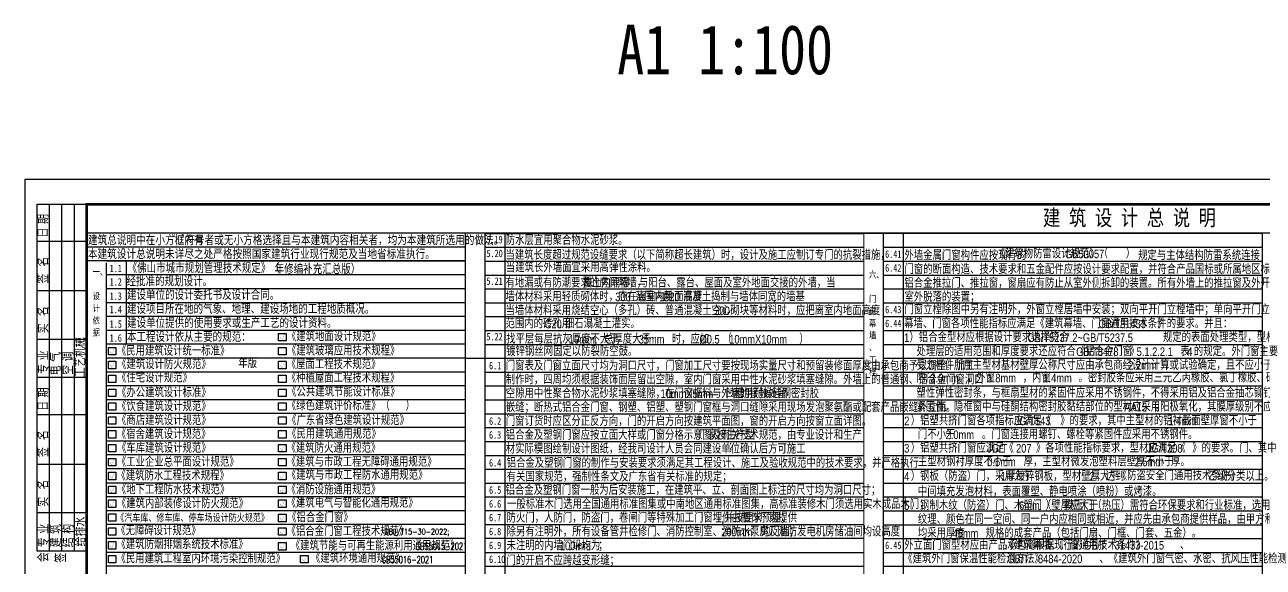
# Model space of a CAD drawing. Extents: x -446699 to 757189, y -606167 to -103070.
# Drawn here: x -446699 to -396736, y -368134 to -346233 of the extents above; entities that cross this region are included whole.
import ezdxf
from ezdxf.enums import TextEntityAlignment as Align

# ---------------------------------------------------------------- set-up
doc = ezdxf.new("R2010")
doc.units = 0
doc.header["$LTSCALE"] = 1000
doc.header["$MEASUREMENT"] = 0
doc.linetypes.add('CONTINOUS', pattern=[0])
for name, color, linetype in [('14', 14, 'Continuous'), ('DOTE', 1, 'Continuous'), ('PUB_DIM', 3, 'Continuous'), ('PUB_TEXT', 7, 'Continuous'), ('PUB_TITLE', 4, 'Continuous'), ('text', 7, 'Continuous'), ('可选项', 6, 'Continuous'), ('辅助线', 8, 'CONTINOUS')]:
    doc.layers.add(name, color=color, linetype=linetype)
doc.styles.add('-黑体', font='', dxfattribs={"width": 0.8})
doc.styles.add('_HZTXT', font='txt.shx', dxfattribs={"width": 0.8, "bigfont": 'HZTXT.shx'})
doc.styles.add('HZTXT', font='romane.shx', dxfattribs={"width": 0.7, "bigfont": 'hztxt.shx'})
doc.styles.add('天正', font='simplex8.shx', dxfattribs={"width": 0.8, "bigfont": 'hztxt.shx'})
doc.styles.get('-黑体').set_extended_font_data('SimHei')

# ---------------------------------------------------------------- blocks, each defined once
blk = doc.blocks.new('*U57')
at = {"layer": '可选项'}
blk.add_lwpolyline([(436722, 3080), (437022, 3080), (437022, 2780), (436722, 2780)], close=True, dxfattribs=at)
blk = doc.blocks.new('*U58')
at = {"layer": '可选项'}
blk.add_lwpolyline([(436722, 3080), (437022, 3080), (437022, 2780), (436722, 2780)], close=True, dxfattribs=at)
at = {"layer": '可选项', "const_width": 6}
blk.add_lwpolyline([(436774, 2858), (436801, 2921), (436854, 2807), (436956, 3063)], dxfattribs=at)
blk = doc.blocks.new('A$Cab9302f2')
at = {"layer": '14', "color": 14}
for p, q in [((0, 460), (0, 14460)), ((0, 14460), (2000, 14460)), ((500, 460), (500, 14460)), ((1000, 460), (1000, 14460)), ((1500, 460), (1500, 14460)), ((2000, 460), (2000, 14460)), ((2000, 12960), (0, 12960)), ((2000, 10960), (0, 10960)), ((2000, 9004), (0, 9004)), ((2000, 7460), (0, 7460)), ((2000, 5960), (0, 5960)), ((2000, 3960), (0, 3960)), ((2000, 2004), (0, 2004)), ((2000, 460), (0, 460))]:
    blk.add_line(p, q, dxfattribs=at)
at = {"layer": '14', "color": 14, "style": 'HZTXT', "width": 0.85}
for s, p in [('日 期', (462, 13120)), ('签  名', (466, 11253)), ('实  名', (466, 9253)), ('工艺机械', (1953, 7485)), ('专 业', (472, 7612)), ('电 气', (957, 7554)), ('空 调', (1460, 7572)), ('日 期', (462, 6120)), ('签  名', (466, 4253)), ('实  名', (466, 2253)), ('建 筑', (967, 606)), ('给排水', (1970, 644)), ('专 业', (480, 612)), ('结 构', (1470, 611)), ('会', (470, 11)), ('签', (1174, -13))]:
    blk.add_text(s, height=450, rotation=90, dxfattribs=at).set_placement(p)
blk = doc.blocks.new('$titleblk$00000206')
at = {"layer": '14', "color": 14}
for p, q in [((-140, 20), (0, 20)), ((-140, 0), (-140, 20)), ((-124.56, 0), (-124.56, 20)), ((-105, 0), (-105, 20)), ((-85, 0), (-85, 20)), ((-70, 0), (-70, 20)), ((-54.56, 0), (-54.56, 20)), ((-35, 0), (-35, 20)), ((-15, 0), (-15, 20)), ((0, 20), (0, 0)), ((-140, 15), (0, 15)), ((-140, 10), (0, 10)), ((-140, 5), (0, 5)), ((-140, 0), (0, 0))]:
    blk.add_line(p, q, dxfattribs=at)
at = {"layer": '14', "color": 14, "style": 'HZTXT', "width": 0.85}
for s, p in [('会', (-144.49, 15.3)), ('专 业', (-138.47, 15.2)), ('实  名', (-122.07, 15.34)), ('签  名', (-102.07, 15.34)), ('日 期', (-83.4, 15.38)), ('专 业', (-68.48, 15.28)), ('实  名', (-52.07, 15.34)), ('签  名', (-32.07, 15.34)), ('日 期', (-13.4, 15.38)), ('建 筑', (-138.53, 10.33)), ('电 气', (-69.06, 10.43)), ('签', (-144.73, 8.26)), ('结 构', (-138.49, 5.3)), ('空 调', (-68.88, 5.4)), ('给排水', (-138.16, 0.3)), ('工艺机械', (-69.75, 0.47))]:
    blk.add_text(s, height=4.5, dxfattribs=at).set_placement(p)

msp = doc.modelspace()

# ---------------------------------------------------------------- linework, layer by layer
msp.add_lwpolyline([(-363599.4, -353480.6), (-444199.4, -353480.6), (-444199.4, -410880.6), (-363599.4, -410880.6)], close=True)
at = {"layer": 'PUB_TITLE'}
msp.add_lwpolyline([(-446699.4, -411880.6), (-362599.4, -411880.6), (-362599.4, -352480.6), (-446699.4, -352480.6)], close=True, dxfattribs=at)
msp.add_lwpolyline([(-446699.4, -411880.6), (-362599.4, -411880.6), (-362599.4, -352480.6), (-446699.4, -352480.6)], close=True, dxfattribs=at)
at = {"layer": 'PUB_TITLE', "const_width": 100}
msp.add_lwpolyline([(-444199.4, -410880.6), (-363599.4, -410880.6), (-363599.4, -353480.6), (-444199.4, -353480.6)], close=True, dxfattribs=at)
msp.add_lwpolyline([(-444199.4, -410880.6), (-363599.4, -410880.6), (-363599.4, -353480.6), (-444199.4, -353480.6)], close=True, dxfattribs=at)
at = {"layer": 'text', "const_width": 13.5}
msp.add_lwpolyline([(-440559.8, -355034.3), (-440461.9, -355118.3), (-440308.2, -354915.1)], dxfattribs=at)
at = {"layer": '可选项'}
for points in [[(-436456.8, -358699.2), (-436156.8, -358699.2), (-436156.8, -358999.2), (-436456.8, -358999.2)], [(-443320.6, -359259.2), (-443020.6, -359259.2), (-443020.6, -359559.2), (-443320.6, -359559.2)], [(-436456.8, -359259.2), (-436156.8, -359259.2), (-436156.8, -359559.2), (-436456.8, -359559.2)], [(-443320.6, -359819.2), (-443020.6, -359819.2), (-443020.6, -360119.2), (-443320.6, -360119.2)], [(-436456.8, -359819.2), (-436156.8, -359819.2), (-436156.8, -360119.2), (-436456.8, -360119.2)], [(-436456.8, -362619.2), (-436156.8, -362619.2), (-436156.8, -362919.2), (-436456.8, -362919.2)], [(-443327.7, -364299.2), (-443027.7, -364299.2), (-443027.7, -364599.2), (-443327.7, -364599.2)], [(-436456.8, -364299.2), (-436156.8, -364299.2), (-436156.8, -364599.2), (-436456.8, -364599.2)], [(-443327.7, -364859.2), (-443027.7, -364859.2), (-443027.7, -365159.2), (-443327.7, -365159.2)], [(-443327.7, -365979.2), (-443027.7, -365979.2), (-443027.7, -366279.2), (-443327.7, -366279.2)], [(-436456.8, -365997), (-436156.8, -365997), (-436156.8, -366297), (-436456.8, -366297)], [(-436456.8, -366540.6), (-436156.8, -366540.6), (-436156.8, -366840.6), (-436456.8, -366840.6)], [(-443327.7, -367099.2), (-443027.7, -367099.2), (-443027.7, -367399.2), (-443327.7, -367399.2)], [(-436456.8, -367138.6), (-436156.8, -367138.6), (-436156.8, -367438.6), (-436456.8, -367438.6)]]:
    msp.add_lwpolyline(points, close=True, dxfattribs=at)
at = {"layer": '可选项', "const_width": 6}
for points in [[(-436404.6, -358921.2), (-436377.1, -358857.7), (-436324.4, -358972.6), (-436222.8, -358716.2)], [(-443268.5, -359481.2), (-443241, -359417.7), (-443188.3, -359532.6), (-443086.6, -359276.2)], [(-443268.5, -360041.2), (-443241, -359977.7), (-443188.3, -360092.6), (-443086.6, -359836.2)], [(-436404.6, -360041.2), (-436377.1, -359977.7), (-436324.4, -360092.6), (-436222.8, -359836.2)], [(-443275.5, -363961.2), (-443248.1, -363897.7), (-443195.4, -364012.6), (-443093.7, -363756.2)], [(-443275.5, -364521.2), (-443248.1, -364457.7), (-443195.4, -364572.6), (-443093.7, -364316.2)], [(-436404.6, -364521.2), (-436377.1, -364457.7), (-436324.4, -364572.6), (-436222.8, -364316.2)], [(-443275.5, -365081.2), (-443248.1, -365017.7), (-443195.4, -365132.6), (-443093.7, -364876.2)], [(-436404.6, -366219), (-436377.1, -366155.5), (-436324.4, -366270.4), (-436222.8, -366014)], [(-436404.6, -366762.6), (-436377.1, -366699.1), (-436324.4, -366814), (-436222.8, -366557.6)], [(-443275.5, -367321.2), (-443248.1, -367257.7), (-443195.4, -367372.6), (-443093.7, -367116.2)], [(-436404.6, -367360.6), (-436377.1, -367297.1), (-436324.4, -367412), (-436222.8, -367155.5)], [(-435518.1, -367882.6), (-435490.6, -367819.1), (-435437.9, -367934), (-435336.2, -367677.6)]]:
    msp.add_lwpolyline(points, dxfattribs=at)
at = {"layer": '辅助线'}
for p, q in [((-428124.4, -410880.6), (-428124.4, -354640.6)), ((-428124.4, -354657), (-412849.4, -354657)), ((-428124.4, -354657), (-412849.4, -354657)), ((-427324.4, -410880.6), (-427324.4, -354640.6)), ((-412049.4, -410897), (-412049.4, -354657)), ((-411249.4, -410880.6), (-411249.4, -354640.6)), ((-444199.4, -355200.6), (-428924.4, -355200.6)), ((-428124.4, -355217), (-412849.4, -355217)), ((-412049.4, -355217), (-396774.4, -355217)), ((-443399.4, -355760.6), (-428924.4, -355760.6)), ((-443399.4, -410880.6), (-443399.4, -355840.6)), ((-442599.4, -359120.6), (-442599.4, -355760.6)), ((-428124.4, -355777), (-412849.4, -355777)), ((-412049.4, -355777), (-396774.4, -355777)), ((-443399.4, -356320.6), (-428924.4, -356320.6)), ((-428124.4, -356337), (-412849.4, -356337)), ((-412049.4, -356337), (-396774.4, -356337)), ((-443399.4, -356880.6), (-428924.4, -356880.6)), ((-428124.4, -356897), (-412849.4, -356897)), ((-412049.4, -356897), (-396774.4, -356897)), ((-443399.4, -357440.6), (-428924.4, -357440.6)), ((-428124.4, -357457), (-412849.4, -357457)), ((-412049.4, -357457), (-396774.4, -357457)), ((-443399.4, -358000.6), (-428924.4, -358000.6)), ((-428124.4, -358017), (-412849.4, -358017)), ((-412049.4, -358017), (-396774.4, -358017)), ((-443399.4, -358560.6), (-428924.4, -358560.6)), ((-428124.4, -358577), (-412849.4, -358577)), ((-412049.4, -358577), (-396774.4, -358577)), ((-443399.4, -359120.6), (-428924.4, -359120.6)), ((-428124.4, -359137), (-412849.4, -359137)), ((-412049.4, -359137), (-396774.4, -359137)), ((-443399.4, -359680.6), (-428924.4, -359680.6)), ((-428124.4, -359697), (-412849.4, -359697)), ((-412049.4, -359697), (-396774.4, -359697)), ((-443399.4, -360240.6), (-428924.4, -360240.6)), ((-428124.4, -360257), (-412849.4, -360257)), ((-412049.4, -360257), (-396774.4, -360257)), ((-443399.4, -360800.6), (-428924.4, -360800.6)), ((-428124.4, -360817), (-412849.4, -360817)), ((-412049.4, -360817), (-396774.4, -360817)), ((-443399.4, -361360.6), (-428924.4, -361360.6)), ((-428124.4, -361377), (-412849.4, -361377)), ((-412049.4, -361377), (-396774.4, -361377)), ((-443399.4, -361920.6), (-428924.4, -361920.6)), ((-428124.4, -361937), (-412849.4, -361937)), ((-412049.4, -361937), (-396774.4, -361937)), ((-443399.4, -362480.6), (-428924.4, -362480.6)), ((-428124.4, -362497), (-412849.4, -362497)), ((-412049.4, -362497), (-396774.4, -362497)), ((-428924.4, -363040.6), (-443399.4, -363040.6)), ((-428124.4, -363057), (-412849.4, -363057)), ((-412049.4, -363057), (-396774.4, -363057)), ((-428924.4, -363600.6), (-443399.4, -363600.6)), ((-428124.4, -363617), (-412849.4, -363617)), ((-412049.4, -363617), (-396774.4, -363617)), ((-428924.4, -364160.6), (-443399.4, -364160.6)), ((-428124.4, -364177), (-412849.4, -364177)), ((-412049.4, -364177), (-396774.4, -364177)), ((-443399.4, -364720.6), (-428924.4, -364720.6)), ((-428124.4, -364737), (-412849.4, -364737)), ((-412049.4, -364737), (-396774.4, -364737)), ((-443399.4, -365280.6), (-428924.4, -365280.6)), ((-428124.4, -365297), (-412849.4, -365297)), ((-412049.4, -365297), (-396774.4, -365297)), ((-443399.4, -365840.6), (-428924.4, -365840.6)), ((-412849.4, -365857), (-428124.4, -365857)), ((-412049.4, -365857), (-396774.4, -365857)), ((-443399.4, -366400.6), (-428924.4, -366400.6)), ((-412849.4, -366417), (-428124.4, -366417)), ((-412049.4, -366417), (-396774.4, -366417)), ((-443399.4, -366960.6), (-428924.4, -366960.6)), ((-412849.4, -366977), (-428124.4, -366977)), ((-412049.4, -366977), (-396774.4, -366977)), ((-443399.4, -367520.6), (-428924.4, -367520.6)), ((-428124.4, -367537), (-412849.4, -367537)), ((-412049.4, -367537), (-396774.4, -367537)), ((-443399.4, -368080.6), (-428924.4, -368080.6)), ((-428124.4, -368097), (-412849.4, -368097)), ((-412049.4, -368097), (-396774.4, -368097))]:
    msp.add_line(p, q, dxfattribs=at)
at = {"layer": '辅助线', "const_width": 50}
for points in [[(-363960, -354640.6), (-444199.4, -354640.6)], [(-428924.4, -410880.6), (-428924.4, -354640.6)], [(-428924.4, -393480.6), (-428924.4, -354640.6)], [(-428924.4, -410880.6), (-428924.4, -354640.6)], [(-428924.4, -393480.6), (-428924.4, -354640.6)], [(-412849.4, -354640.6), (-412849.4, -410880.6)], [(-412849.4, -354657), (-396774.4, -354657)], [(-396774.4, -354640.6), (-396774.4, -410880.6)], [(-428924.4, -355760.6), (-444199.4, -355760.6)], [(-428924.4, -359697), (-412849.4, -359697)]]:
    msp.add_lwpolyline(points, dxfattribs=at)

# ---------------------------------------------------------------- block references
at = {"layer": 'DOTE'}
msp.add_blockref('A$Cab9302f2', (-446199.4, -367940.5), dxfattribs=at)
at = {"layer": 'PUB_TITLE', "xscale": 100.0000000000007, "yscale": 100.0000000000007, "zscale": 100.0000000000007, "rotation": 90}
msp.add_blockref('$titleblk$00000206', (-444199.4, -353480.6), dxfattribs=at)
at = {"layer": '可选项'}
for name, p in [('*U57', (-880042.2, -363459.2)), ('*U57', (-873178.3, -363459.2)), ('*U57', (-880042.2, -364019.2)), ('*U57', (-873178.3, -364019.2)), ('*U57', (-880042.2, -364579.2)), ('*U57', (-873178.3, -364579.2)), ('*U57', (-880042.2, -365139.2)), ('*U57', (-873178.3, -365139.2)), ('*U57', (-880042.2, -365699.2)), ('*U57', (-880042.2, -366259.2)), ('*U58', (-873178.3, -366259.2)), ('*U57', (-880042.2, -366819.2)), ('*U57', (-873178.3, -366819.2)), ('*U58', (-873178.3, -367939.2)), ('*U58', (-880049.3, -368499.2)), ('*U58', (-873178.3, -368499.2)), ('*U57', (-880042.2, -369619.2)), ('*U57', (-880042.2, -370739.2)), ('*U57', (-872291.8, -370740.6))]:
    msp.add_blockref(name, p, dxfattribs=at)

# ---------------------------------------------------------------- texts
at = {"layer": 'PUB_DIM', "linetype": 'Continuous', "style": '-黑体', "width": 0.8}
msp.add_text('A1 1:100', height=2000, dxfattribs=at).set_placement((-418444.6, -348233.3, -4608), align=Align.CENTER)
at = {"layer": 'PUB_TEXT', "style": 'HZTXT', "width": 0.8}
for s, p in [('防水层宜用聚合物水泥砂浆。', (-427294.8, -355120.2)), ('当建筑长度超过规范设缝要求（以下简称超长建筑）时，设计及施工应制订专门的抗裂措施，', (-427303.8, -355716.1)), ('外墙金属门窗构件应按现行的', (-411209.9, -355729.8)), ('规定与主体结构防雷系统连接；', (-401784.7, -355729.8)), ('当建筑长外墙面宜采用高弹性涂料。', (-427289.1, -356217.4)), ('门窗的断面构造、技术要求和五金配件应按设计要求配置，并符合产品国标或所属地区标准要求。位于外墙上的', (-411209.9, -356289.8)), ('有地漏或有防潮要求的房间隔墙，', (-427303.8, -356836.1)), ('覆土内隔墙，与阳台、露台、屋面及室外地面交接的外墙，当', (-424197.2, -356836.1)), ('铝合金推拉门、推拉窗，窗扇应有防止从室外侧拆卸的装置。所有外墙上的推拉窗及外开平开窗，应设置防止窗扇向', (-411209.9, -356849.8)), ('墙体材料采用轻质砌体时，应在离室内地面高度', (-427303.8, -357396.1)), ('300', (-422876.9, -357396.1)), ('范围内用', (-422076.9, -357396.1)), ('C20', (-420956.9, -357396.1)), ('混凝土捣制与墙体同宽的墙基', (-420143.6, -357396.1)), (';', (-416503.6, -357396.1)), ('室外脱落的装置；', (-411209.9, -357409.8)), ('当墙体材料采用烧结空心（多孔）砖、普通混凝土空心砌块等材料时，应把离室内地面高度', (-427303.8, -357956.1)), ('300', (-418881.4, -357956.1)), ('门窗立樘除图中另有注明外，外窗立樘居墙中安装；双向平开门立樘墙中；单向平开门立樘平开启方向墙面完成面。', (-411209.9, -357916.5)), ('范围内的砖孔用', (-427303.8, -358486.6)), ('C20', (-425723.7, -358486.6)), ('细石溻凝土灌实。', (-424910.4, -358486.6)), ('幕墙、门窗各项性能指标应满足《建筑幕墙、门窗通用技术条件', (-411221.9, -358482.4)), ('GB/T31433', (-403381.9, -358482.4)), ('》的要求。并且：', (-401008.6, -358482.4)), ('找平层每层抗灰厚度不大于', (-427278.8, -359106.3)), ('总厚度大于', (-423331.1, -359106.3)), ('时，应加', (-420597.8, -359106.3)), ('（', (-418557.8, -359106.3)), ('）', (-415451.1, -359106.3)), ('1', (-411221.9, -359042)), ('）铝合金型材应根据设计要求选择符合', (-411008.6, -359042)), ('GB/T5237.2~GB/T5237.5', (-406248.6, -359042)), ('规定的表面处理类型，型材表面', (-400781.9, -359042)), ('镀锌钢丝网固定以防裂防空鼓。', (-427278.8, -359603.6)), ('10mm,', (-424744.4, -359106.3)), ('35mm', (-421931.1, -359106.3)), ('%%c0.5', (-419477.8, -359106.3)), ('10mmX10mm', (-418277.8, -359106.3)), ('处理层的适用范围和厚度要求还应符合《铝合金门窗', (-410722.4, -359607.5)), ('》', (-402122.4, -359607.5)), ('表', (-400082.4, -359607.5)), ('的规定。外门窗主要', (-399535.7, -359607.5)), ('GB/T8478', (-404282.4, -359607.5)), ('5.1.2.2.1', (-401842.4, -359607.5)), ('4', (-399802.4, -359607.5)), ('门窗表及门窗立面尺寸均为洞口尺寸，门窗加工尺寸要按现场实量尺寸和预留装修面厚度由承包商予以调整。加工', (-427293.8, -360185.6)), ('受力杆件所用主型材基材壁厚公称尺寸应由承包商经设计计算或试验确定，且不应小于：外门', (-410722.4, -360161)), ('2.2mm', (-402181, -360161)), ('，', (-400714.3, -360161)), ('制作时，四周均须根据装饰面层留出空隙，室内门窗采用中性水泥砂浆填塞缝隙。外墙上的普通钢、铝合金门窗洞口', (-427293.8, -360745.6)), ('内门', (-410722.4, -360669.8)), ('2.0mm', (-410162.4, -360669.8)), ('，外窗', (-408695.7, -360669.8)), ('1.8mm', (-407855.7, -360669.8)), ('，内窗', (-406442.4, -360669.8)), ('1.4mm', (-405602.4, -360669.8)), ('。密封胶条应采用三元乙丙橡胶、氯丁橡胶、硅橡胶等热', (-404189, -360669.8)), ('空隙用中性聚合物水泥砂浆填塞缝隙，在门窗框料与外墙的接触处留', (-427293.8, -361305.6)), ('10mmX5mm', (-421051, -361305.6)), ('凹槽用耐候硅酮密封胶', (-418437.6, -361305.6)), ('塑性弹性密封条，与框扇型材的紧固件应采用不锈钢件，不得采用铝及铝合金抽芯铆钉做门窗构件的受力连接', (-410722.4, -361285.7)), ('嵌缝；断热式铝合金门窗、钢塑、铝塑、塑钢门窗框与洞口缝隙采用现场发泡聚氨酯或配套产品嵌缝外立面。', (-427293.8, -361865.6)), ('紧固件。隐框窗中与硅酮结构密封胶黏结部位的型材应采用阳极氧化，其膜厚级别不应低于', (-410722.4, -361845.7)), ('AA15', (-402340.2, -361845.7)), ('。', (-401091.6, -361845.7)), ('门窗订货时应区分正反方向，门的开启方向按建筑平面图，窗的开启方向按窗立面详图。', (-427293.8, -362425.6)), ('2', (-411221.9, -362403.9)), ('）铝塑共挤门窗各项指标应满足《', (-410955.3, -362403.9)), ('JG/T543', (-406755.3, -362403.9)), ('》的要求，其中主型材的铝衬截面壁厚窗不小于', (-404928.6, -362403.9)), ('1.4mm', (-400562.7, -362403.9)), ('铝合金及塑钢门窗应按立面大样或门窗分格示意图及有关技术规范，由专业设计和生产', (-427293.8, -362985.6)), ('厂家按生产型', (-419527.4, -362977.3)), ('门不小于', (-410669.4, -362962.2)), ('2.0mm', (-409549.4, -362962.2)), ('。门窗连接用螺钉、螺栓等紧固件应采用不锈钢件。', (-408082.7, -362962.2)), ('、', (-399149.4, -362403.9)), ('材实际模图绘制设计图纸，经我司设计人员会同建设单位确认后方可施工', (-427293.8, -363540.9)), ('3', (-411221.9, -363507)), ('）铝塑共挤门窗应满足《', (-410955.3, -363507)), ('JG/T', (-407875.3, -363507)), ('207', (-406707.5, -363507)), ('》各项性能指标要求，型材应满足《', (-405907.5, -363507)), ('JG/T208', (-401427.5, -363507)), ('》的要求。门、其中', (-399600.8, -363507)), ('铝合金及塑钢门窗的制作与安装要求须满足其工程设计、施工及验收规范中的技术要求，并严格执行', (-427258.8, -364113)), ('主型材钢衬厚度不小于', (-410667.7, -364054.3)), ('0.6mm', (-407867.7, -364054.3)), ('厚，主型材微发泡塑料层壁厚不小于', (-406401.1, -364054.3)), ('2.5mm', (-401921.1, -364054.3)), ('厚。', (-400454.4, -364054.3)), ('有关国家规范，强制性条文及广东省有关标准的规定；', (-427258.8, -364668.1)), ('4', (-411221.9, -364643)), ('）钢板（防盗）门，采用大于', (-410955.3, -364643)), ('1', (-407315.3, -364643)), ('厚镀锌钢板，型材壁厚大于', (-407101.9, -364643)), ('2', (-403741.9, -364643)), ('，达到', (-403475.3, -364643)), ('乙级分类以上。', (-398966.6, -364643)), ('中间填充发泡材料，表面覆塑、静电喷涂（喷粉）或烤漆。', (-410667.7, -365261.9)), ('一般标准木门选用全国通用标准图集或中南地区通用标准图集，高标准装修木门须选用实木成品木门；', (-427246, -365773.5)), ('5', (-411221.9, -365819.1)), ('）钢制木纹（防盗）门、木塑门（壁厚应大于', (-410955.3, -365819.1)), ('6mm', (-406584.1, -365819.1)), ('）、模压门（热压）需符合环保要求和行业标准，选用式样、', (-405517.4, -365819.1)), ('纹理、颜色在同一空间、同一户内应相同或相近，并应先由承包商提供样品，由甲方和设计人认可，除除注明外，', (-410667.7, -366381.9)), ('除另有注明外，所有设备管井检修门、消防控制室、消防水泵房及消防发电机房储油间均设高度', (-427261.7, -366884.9)), ('200mm', (-418597.2, -366884.9)), ('的门槛；', (-416997.2, -366884.9)), ('均采用厚度', (-410667.7, -366941.9)), ('45mm', (-409267.7, -366941.9)), ('规格的成套产品（包括门扇、门框、门套、五金）。', (-407934.4, -366941.9)), ('未注明的内墙门垛均为', (-427261.7, -367444.9)), ('100mm', (-425110.6, -367444.9)), ('；', (-423563.9, -367444.9)), ('外立面门窗型材应由产品承包商根据现行的', (-411221.9, -367427.1)), ('门的开启不应跨越变形缝；', (-427261.7, -368048.1))]:
    msp.add_text(s, height=350, dxfattribs=at).set_placement(p)
at = {"layer": 'PUB_TITLE', "style": '-黑体', "width": 0.8}
msp.add_text('建 筑 设 计 总 说 明', height=640, dxfattribs=at).set_placement((-405619.5, -354341.5))
at = {"layer": 'PUB_TITLE', "color": 7, "style": '天正'}
for s, height, width, p in [('《建筑节能与可再生能源利用通用规范》', 350, 0.8, (-435965.3, -367451.2)), ('GB55015-2021', 280, 0.6, (-430930.6, -367433.1)), ('《建筑环境通用规范》', 350, 0.8, (-435152.9, -367952.1)), ('GB55016-2021', 280, 0.6, (-432301.4, -367963.8))]:
    msp.add_text(s, height=height, dxfattribs=dict(at, width=width)).set_placement(p)
at = {"layer": 'text', "width": 0.8}
for s, height, style, p in [('建筑总说明中在小方框内有', 360, '_HZTXT', (-444152.1, -355129.7)), ('“', 360, '_HZTXT', (-440765.2, -355038.8)), ('”', 360, '_HZTXT', (-440382.9, -355038.8)), ('符号者或无小方格选择且与本建筑内容相关者，均为本建筑所选用的做法。', 360, '_HZTXT', (-440224.4, -355129.7)), ('5.19', 301.69, '-黑体', (-428074.4, -355053.4)), ('本建筑设计总说明未详尽之处严格按照国家建筑行业现行规范及当地省标准执行。', 360, '_HZTXT', (-444152.1, -355689.7)), ('5.20', 301.69, '-黑体', (-428074.4, -355613.4)), ('6.41', 301.69, '-黑体', (-411988.6, -355641.2)), ('一、', 262.87, '-黑体', (-443961.8, -356338.6)), ('1.1', 301.69, '-黑体', (-443274.1, -356220.9)), ('六、', 262.87, '-黑体', (-412641.6, -356455.6)), ('6.42', 301.69, '-黑体', (-411988.6, -356201.2)), ('1.2', 301.69, '-黑体', (-443274.1, -356764.5)), ('经批准的规划设计。', 400, '_HZTXT', (-442595.6, -356793.8)), ('5.21', 301.69, '-黑体', (-428074.4, -356733.4)), ('设', 262.9, '-黑体', (-443961.8, -357318.6)), ('1.3', 301.69, '-黑体', (-443274.1, -357336.8)), ('建设单位的设计委托书及设计合同。', 400, '_HZTXT', (-442577, -357340.4)), ('门', 262.9, '-黑体', (-412641.6, -357435.6)), ('计', 262.9, '-黑体', (-443961.8, -357808.6)), ('1.4', 301.69, '-黑体', (-443274.1, -357878.9)), ('建设项目所在地的气象、地理、建设场地的工程地质概况。', 400, '_HZTXT', (-442577, -357905.2)), ('窗', 262.9, '-黑体', (-412641.6, -357925.6)), ('6.43', 301.69, '-黑体', (-411988.6, -357881.2)), ('依', 262.9, '-黑体', (-443961.8, -358298.6)), ('1.5', 301.69, '-黑体', (-443274.1, -358465.6)), ('建设单位提供的使用要求或生产工艺的设计资料。', 400, '_HZTXT', (-442569.7, -358474.3)), ('幕', 262.9, '-黑体', (-412641.6, -358415.6)), ('6.44', 301.69, '-黑体', (-411988.6, -358441.2)), ('据', 262.9, '-黑体', (-443961.8, -358788.6)), ('1.6', 301.69, '-黑体', (-443274.1, -359029)), ('本工程设计依从主要的规范：', 400, '_HZTXT', (-442577, -359035.7)), ('《建筑地面设计规范》', 350, '_HZTXT', (-436122.7, -359005.3)), ('5.22', 301.69, '-黑体', (-428074.4, -358973.4)), ('墙', 262.9, '-黑体', (-412641.6, -358905.6)), ('《民用建筑设计统一标准》', 350, '_HZTXT', (-442982.4, -359588.3)), ('《建筑玻璃应用技术规程》', 350, '_HZTXT', (-436122.7, -359581.7)), ('年版', 350, '_HZTXT', (-438083.1, -360089.4)), ('、', 262.9, '-黑体', (-412641.6, -359395.6)), ('工', 262.9, '-黑体', (-412641.6, -359885.6)), ('《建筑设计防火规范》', 350, '_HZTXT', (-442974.5, -360127.2)), ('《屋面工程技术规范》', 350, '_HZTXT', (-436129.4, -360128.8)), ('6.1', 301.69, '-黑体', (-427970.1, -360142.9)), ('程', 262.9, '-黑体', (-412641.6, -360375.6)), ('《住宅设计规范》', 350, '_HZTXT', (-442978.2, -360672.6)), ('《种植屋面工程技术规程》', 350, '_HZTXT', (-436128.4, -360677)), ('《办公建筑设计标准》', 350, '_HZTXT', (-442978.5, -361269.2)), ('《公共建筑节能设计标准》', 350, '_HZTXT', (-436114.7, -361238.9)), ('《饮食建筑设计规范》', 350, '_HZTXT', (-442978.5, -361829.2)), ('《绿色建筑评价标准》（', 350, '_HZTXT', (-436128.4, -361797)), ('）', 350, '_HZTXT', (-431336.2, -361797)), ('《商店建筑设计规范》', 350, '_HZTXT', (-442978.5, -362389.2)), ('《广东省绿色建筑设计规范》', 350, '_HZTXT', (-436114.6, -362389.2)), ('6.2', 301.69, '-黑体', (-427970.1, -362382.9)), ('《宿舍建筑设计规范》', 350, '_HZTXT', (-442985.5, -362949.2)), ('《民用建筑通用规范》', 350, '_HZTXT', (-436115.4, -362941.7)), ('6.3', 301.69, '-黑体', (-427970.1, -362942.9)), ('《车库建筑设计规范》', 350, '_HZTXT', (-442978.5, -363509.2)), ('《建筑防火通用规范》', 350, '_HZTXT', (-436137.6, -363509.2)), ('；', 400, '_HZTXT', (-418321, -363462.9)), ('《工业企业总平面设计规范》', 350, '_HZTXT', (-442985.5, -364069.2)), ('《建筑与市政工程无障碍通用规范》', 350, '_HZTXT', (-436137.6, -364069.2)), ('《建筑与市政工程防水通用规范》', 350, '_HZTXT', (-436126.5, -364599.1)), ('6.4', 301.69, '-黑体', (-427970.1, -364070.3)), ('《建筑防水工程技术规程》', 350, '_HZTXT', (-443001.3, -364626.1)), ('《地下工程防水技术规范》', 350, '_HZTXT', (-442985.5, -365189.2)), ('《消防设施通用规范》', 350, '_HZTXT', (-436137.6, -365189.2)), ('6.5', 301.69, '-黑体', (-427970.1, -365166.6)), ('铝合金及塑钢门窗一般为后安装施工，在建筑平、立、剖面图上标注的尺寸均为洞口尺寸；', 350, '_HZTXT', (-427302.2, -365209.3)), ('《建筑内部装修设计防火规范》', 350, '_HZTXT', (-442985.5, -365749.2)), ('《建筑电气与智能化通用规范》', 350, '_HZTXT', (-436138, -365722.7)), ('6.6', 301.69, '-黑体', (-427970.1, -365724)), ('《汽车库、修车库、停车场设计防火规范》', 300, '_HZTXT', (-443008.5, -366309.2)), ('《铝合金门窗》', 350, '_HZTXT', (-436114.6, -366310.6)), ('6.7', 301.69, '-黑体', (-427970.1, -366282.2)), ('防火门，人防门，防盗门，卷闸门等特殊加工门窗埋件由制作厂家提供', 350, '_HZTXT', (-427261.7, -366324.9)), ('并按要求预埋；', 350, '_HZTXT', (-418472.5, -366324.9)), ('《无障碍设计规范》', 350, '_HZTXT', (-443008.9, -366841.3)), ('《铝合金门窗工程技术规范》', 350, '_HZTXT', (-436137.6, -366869.2)), (' DBJ/T15-30-2022;', 227.5, '_HZTXT', (-432360.9, -366810.4)), ('6.8', 301.69, '-黑体', (-427970.1, -366842.2)), (',', 227.5, '_HZTXT', (-418581.7, -366324.9)), ('《建筑防烟排烟系统技术标准》', 350, '_HZTXT', (-442999.4, -367397)), ('6.9', 301.69, '-黑体', (-427970.1, -367402.2)), ('6.45', 301.69, '-黑体', (-411988.6, -367401.2)), ('《民用建筑工程室内环境污染控制规范》', 350, '_HZTXT', (-443001.3, -367970.5)), ('6.10', 301.69, '-黑体', (-427970.1, -367962.2))]:
    msp.add_text(s, height=height, dxfattribs=dict(at, style=style)).set_placement(p)
at = {"layer": 'text', "color": 4, "style": 'HZTXT', "width": 0.8}
for s, p in [('《建筑物防雷设计规范》（', (-407533.2, -355659.7)), ('GB50057', (-404730.7, -355659.7)), ('）', (-402279.9, -355659.7)), ('《防盗安全门通用技术条件》', (-402606.9, -364622.2)), ('《建筑幕墙、门窗通用技术条件》', (-407171.1, -367420.8)), ('GB/T', (-403968.8, -367420.8)), ('31433-2015', (-402734.4, -367420.8)), ('《建筑外门窗保温性能检测方法》', (-411258.5, -367971.8)), ('GB/T', (-407058.5, -367971.8)), ('8484-2020', (-405824.1, -367971.8)), ('、《建筑外门窗气密、水密、抗风压性能检测', (-403344.1, -367971.8)), ('、', (-400094.4, -367420.8))]:
    msp.add_text(s, height=350, dxfattribs=at).set_placement(p)
at = {"layer": 'text', "color": 6, "style": '_HZTXT', "width": 0.8}
for s, p in [('《佛山市城市规划管理技术规定》（', (-442550.2, -356257.1)), ('年修编补充汇总版）', (-436619.2, -356299.5))]:
    msp.add_text(s, height=400, dxfattribs=at).set_placement(p)

doc.saveas('drawing.dxf')
